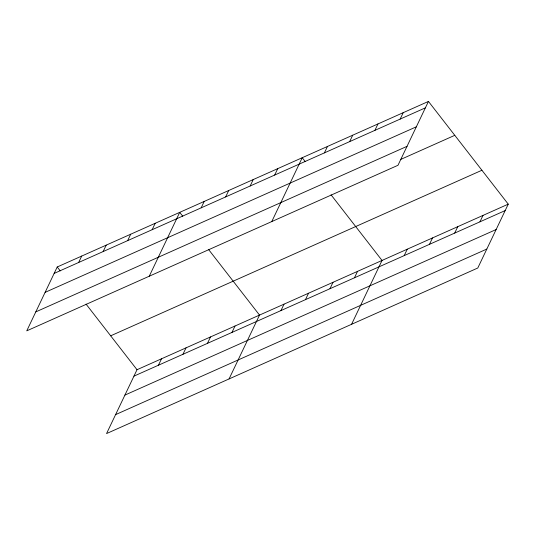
<?xml version="1.0" encoding="UTF-8"?>
<svg xmlns="http://www.w3.org/2000/svg" width="535" height="535" viewBox="0 0 535 535"><rect width="100%" height="100%" fill="white"/><g stroke="black" fill="none" stroke-linecap="round" stroke-linejoin="round"><path stroke-width="0.8" d="M428.448 101.423L57.212 266.992L26.75 330.851L397.986 165.282L428.448 101.423L508.25 204.149L477.788 268.008L106.552 433.577L137.013 369.718L508.25 204.149M78.652 262.484L81.715 256.064M103.148 251.557L106.211 245.137M127.651 240.63L130.714 234.21M152.154 229.702L155.217 223.282M149.258 276.214L179.72 212.355L182.756 216.26M201.153 207.847L204.216 201.427M225.656 196.92L228.719 190.5M158.454 365.211L161.517 358.791M250.159 185.993L253.222 179.573M182.957 354.284L186.019 347.864M274.662 175.065L277.725 168.645M207.46 343.356L210.522 336.936M271.767 221.577L302.228 157.718L305.264 161.63M231.956 332.429L235.019 326.009M324.404 152.876L327.467 146.456M229.06 378.94L259.522 315.082L208.563 249.484M349.649 141.621L352.712 135.201M280.962 310.574L284.025 304.154M374.895 130.359L377.957 123.939M305.465 299.647L308.528 293.227M400.14 119.104L403.203 112.684M329.968 288.719L333.024 282.299M354.464 277.792L357.527 271.372M351.569 324.304L382.03 260.445L331.071 194.847M404.213 255.603L407.275 249.183M429.458 244.348L432.521 237.928M454.696 233.086L457.759 226.666M479.942 221.831L483.005 215.411M54.149 273.412L425.385 107.843M45.107 292.364L416.344 126.802M35.791 311.892L407.028 146.329M400.581 159.497L454.783 135.322M110.678 335.813L481.915 170.25M133.951 376.138L505.187 210.569M124.909 395.091L496.146 229.528M115.593 414.618L486.83 249.056M57.212 266.992L60.248 270.897M86.061 304.121L137.013 369.718"/></g></svg>
